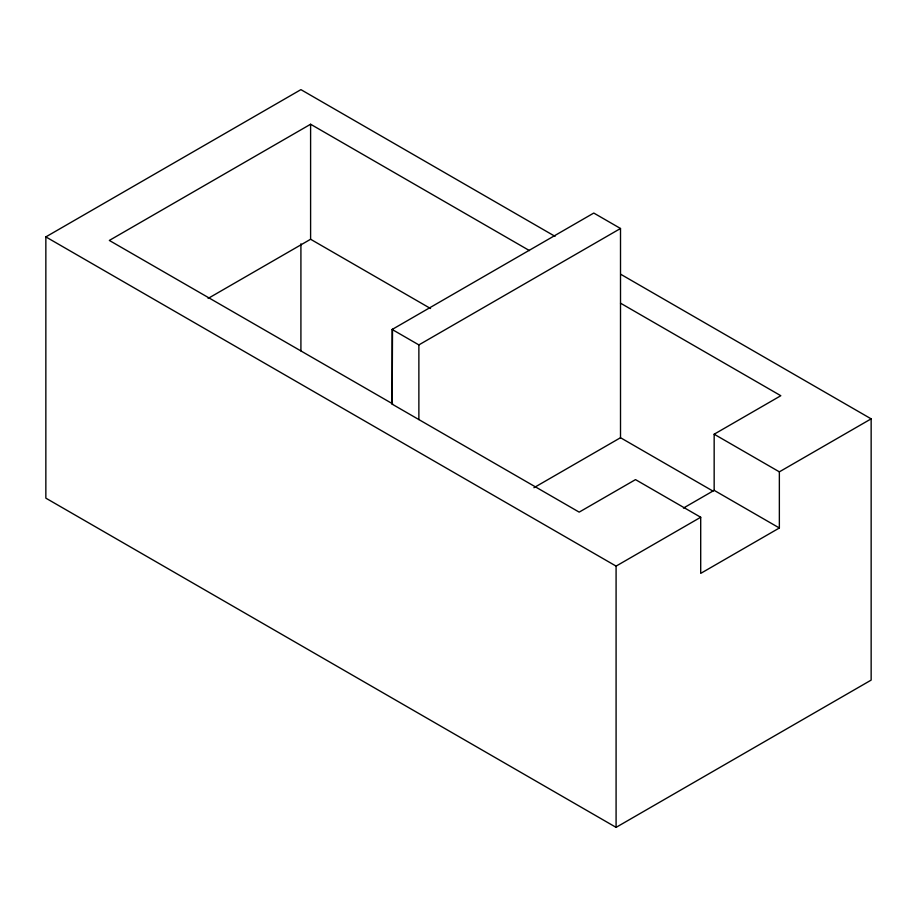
<?xml version="1.0" encoding="UTF-8"?>
<svg xmlns="http://www.w3.org/2000/svg" width="917" height="917" viewBox="0 0 917 917"><rect width="100%" height="100%" fill="white"/><g stroke="black" fill="none" stroke-linecap="round" stroke-linejoin="round"><path stroke-width="1.38" d="M620.74 274.286L871.15 418.851L871.15 680.105L616.086 827.363L45.85 498.149L45.85 236.895L300.914 89.637L555.037 236.345M529.476 250.605L310.599 124.242L109.329 240.437L392.648 403.847M208.113 298.426L310.599 239.257L430.543 308.513M871.15 418.851L779.358 471.842L779.358 527.986L700.703 573.389L700.703 517.257L635.504 479.614L579.177 512.133L392.144 404.145L392.144 329.467L593.78 213.053L620.511 228.493L620.511 437.718L713.002 491.111M392.144 329.467L418.874 344.907L620.511 228.493M392.144 404.145L392.51 329.249M533.923 487.706L620.511 437.718M779.358 527.986L714.16 490.343L714.16 434.211L780.814 395.72L620.511 303.172M683.44 508.075L714.16 490.343M45.85 236.895L616.086 566.11L700.703 517.257M714.16 434.211L779.358 471.842M616.086 566.11L616.086 827.363M418.874 344.907L418.874 419.585M310.599 124.242L310.599 239.257M300.914 243.819L300.914 350.89"/></g></svg>
